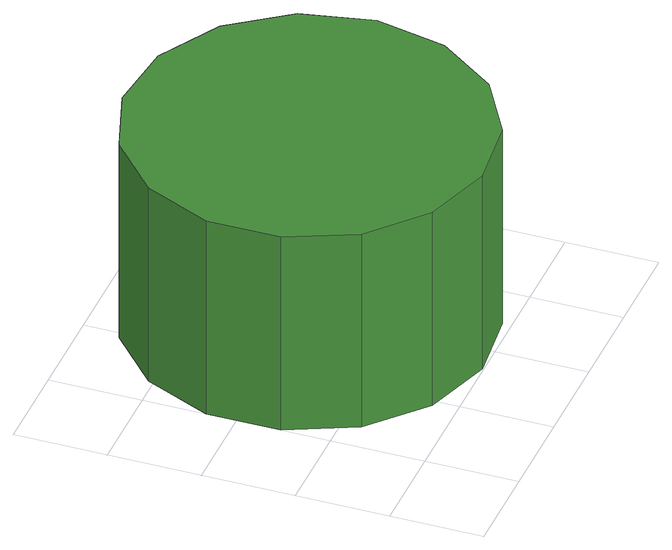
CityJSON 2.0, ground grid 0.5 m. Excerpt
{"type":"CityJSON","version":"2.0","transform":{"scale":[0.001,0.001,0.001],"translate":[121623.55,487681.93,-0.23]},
"CityObjects":{
"tree1":{"type":"SolitaryVegetationObject","attributes":{"function":"something"},"geometry":[{"type":"MultiSurface","lod":"1","boundaries":[[[0,1,2,3,4,5,6,7,8,9,10,11,12,13,14]],[[15,16,17,18,19,20,21,22,23,24,25,26,27,28,29]],[[0,29,28,1]],[[1,28,27,2]],[[2,27,26,3]],[[3,26,25,4]],[[4,25,24,5]],[[5,24,23,6]],[[6,23,22,7]],[[7,22,21,8]],[[8,21,20,9]],[[9,20,19,10]],[[10,19,18,11]],[[11,18,17,12]],[[12,17,16,13]],[[13,16,15,14]],[[14,15,29,0]]]}]}
},
"vertices":[
[1910,966,1188],[1826,1357,1188],[1591,1681,1188],[1244,1882,1188],[846,1924,1188],[465,1800,1188],[167,1532,1188],[4,1166,1188],[4,765,1188],[167,399,1188],[465,131,1188],[846,8,1188],[1244,49,1188],[1591,250,1188],[1826,574,1188],[1826,574,5],[1591,250,5],[1244,49,5],[846,8,5],[465,131,5],[167,399,5],[4,765,5],[4,1166,5],[167,1532,5],[465,1800,5],[846,1924,5],[1244,1882,5],[1591,1681,5],[1826,1357,5],[1910,966,5]
]}
